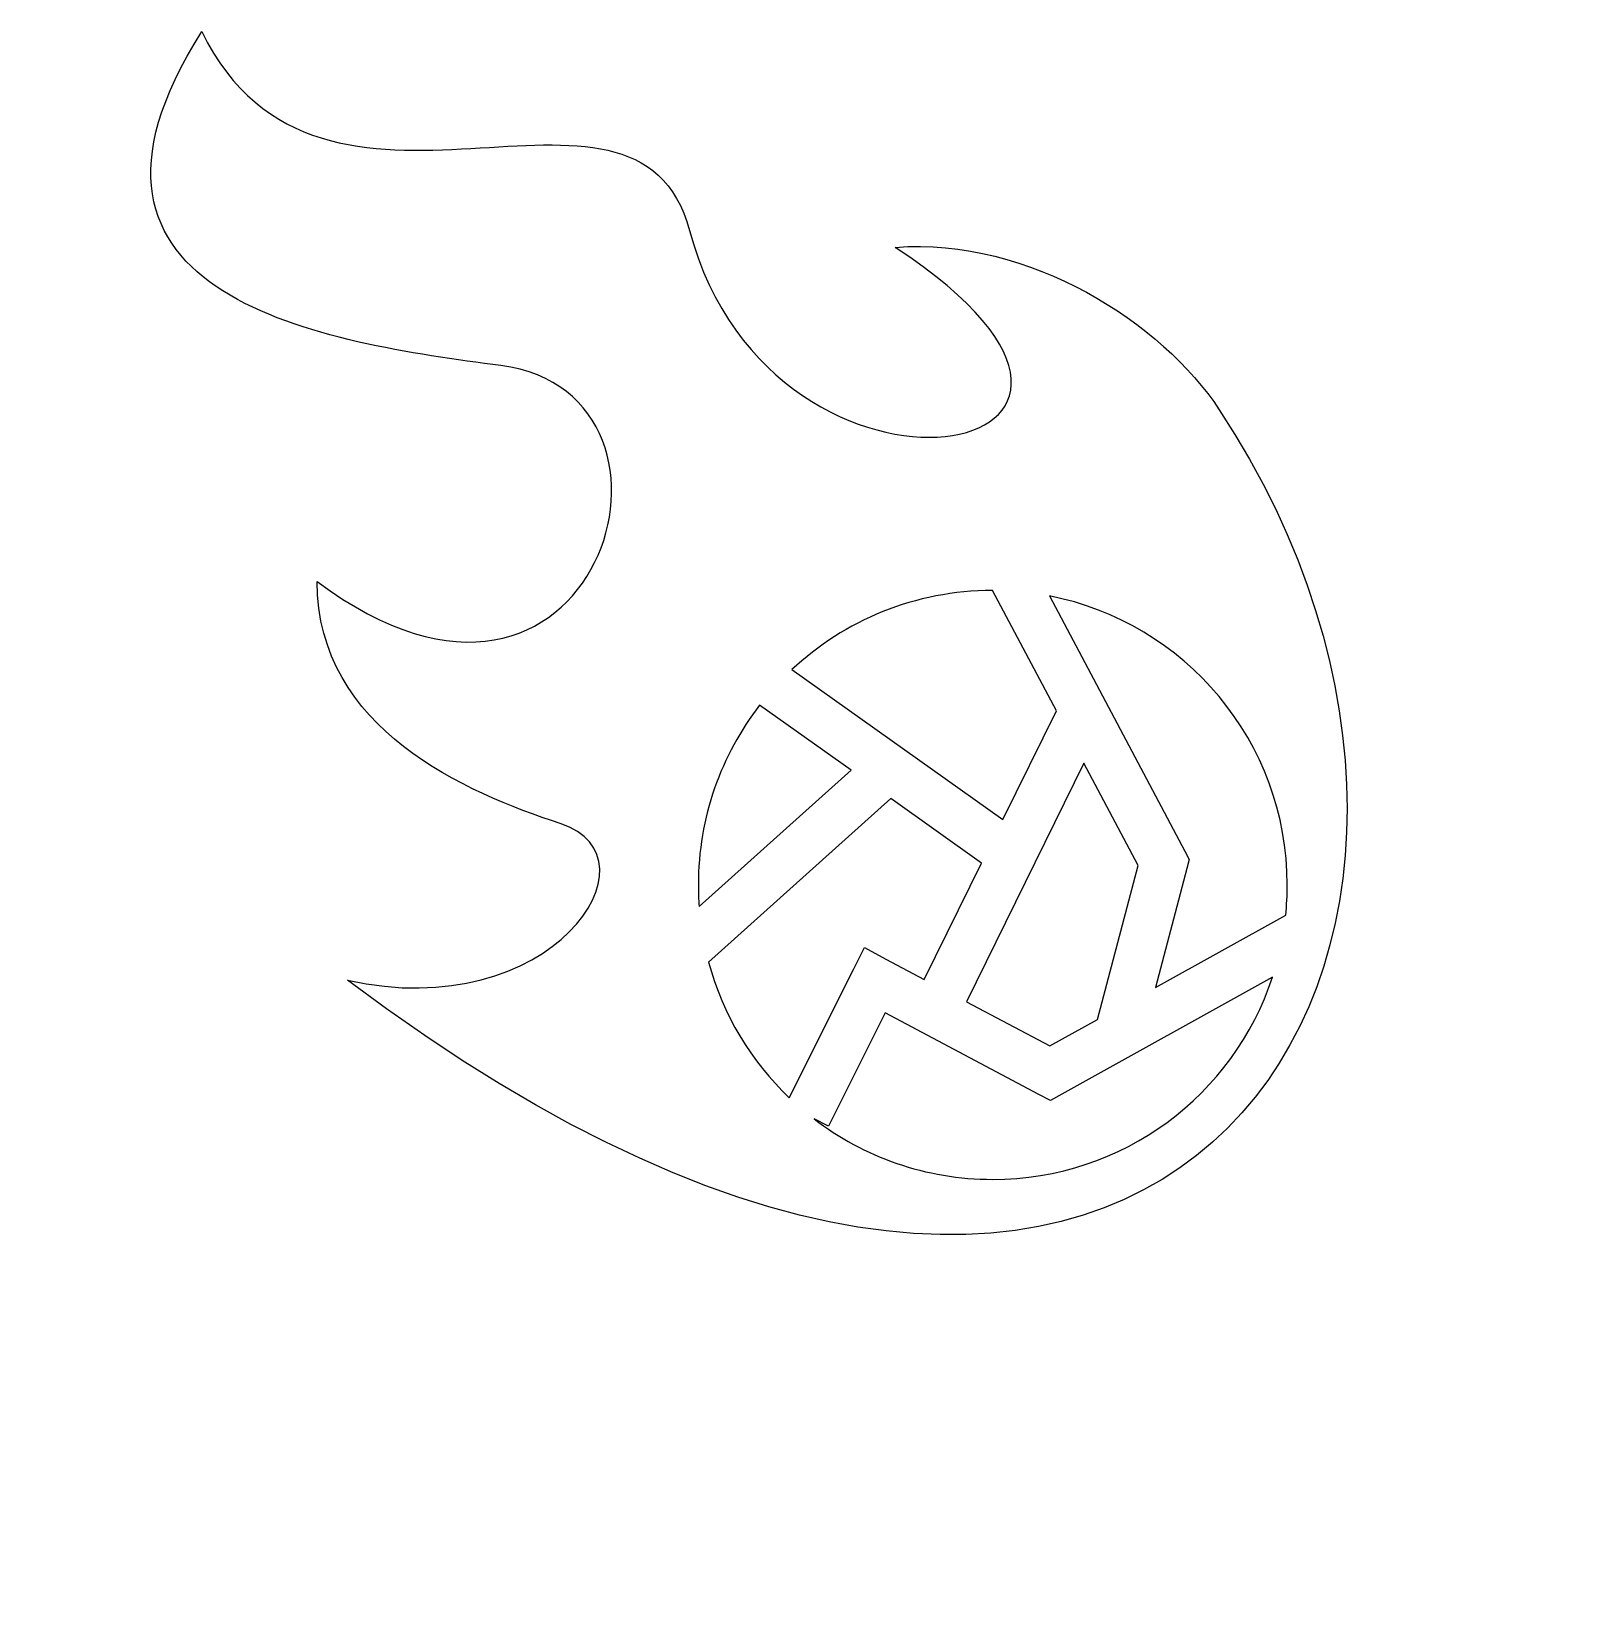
# Model space of a CAD drawing. Header units: centimetres. Extents: x -11.4 to 13.8, y -16.3 to 9.8.
import ezdxf

# ---------------------------------------------------------------- set-up
doc = ezdxf.new("R2010")
doc.units = ezdxf.units.CM
doc.header["$MEASUREMENT"] = 0
doc.layers.add('Layer 1', color=7, linetype='Continuous')

msp = doc.modelspace()

# ---------------------------------------------------------------- linework, layer by layer
at = {"layer": 'Layer 1'}
for points, knots in [([(-8.64443, 9.75531), (-11.44881, 5.32506), (-6.55079, 4.62085), (-3.71204, 4.24973), (-3.71204, 4.24973), (-0.15289, 3.78453), (-2.13791, -2.75859), (-6.74029, 0.69054), (-6.74029, 0.69054), (-6.73839, -1.7571), (-4.27776, -2.79114), (-2.73168, -3.2996), (-2.73168, -3.2996), (-1.00794, -3.86592), (-2.89023, -6.63825), (-6.24216, -5.88112), (-6.24216, -5.88112), (7.58577, -16.28801), (13.83937, -5.11008), (8.13311, 3.52234), (8.13311, 3.52234), (7.18939, 4.95002), (5.01584, 6.36741), (2.78958, 6.19874), (2.78958, 6.19874), (8.11624, 2.69543), (0.78521, 1.29722), (-0.60224, 6.47549), (-0.60224, 6.47549), (-1.47765, 9.74224), (-6.65727, 5.72532), (-8.64452, 9.75531), (-8.64452, 9.75531), (-8.64452, 9.75531), (-8.64443, 9.75531), (-8.64443, 9.75531)], [0, 0, 0, 0, 0.1, 0.1, 0.1, 0.1, 0.2, 0.2, 0.2, 0.2, 0.3, 0.3, 0.3, 0.3, 0.4, 0.4, 0.4, 0.4, 0.5, 0.5, 0.5, 0.5, 0.6, 0.6, 0.6, 0.6, 0.7, 0.7, 0.7, 0.7, 0.8, 0.8, 0.8, 0.8, 1, 1, 1, 1]), ([(4.3934, 0.54287), (4.3934, 0.54287), (5.44625, -1.44425), (5.44625, -1.44425), (5.44625, -1.44425), (5.44625, -1.44425), (4.56469, -3.23512), (4.56469, -3.23512), (4.56469, -3.23512), (4.56469, -3.23512), (1.08583, -0.76298), (1.08583, -0.76298), (1.08583, -0.76298), (1.95209, 0.04605), (3.11487, 0.54157), (4.3934, 0.54296), (4.3934, 0.54296), (4.3934, 0.54296), (4.3934, 0.54287), (4.3934, 0.54287)], [0, 0, 0, 0, 0.16666667, 0.16666667, 0.16666667, 0.16666667, 0.33333333, 0.33333333, 0.33333333, 0.33333333, 0.5, 0.5, 0.5, 0.5, 0.66666667, 0.66666667, 0.66666667, 0.66666667, 1, 1, 1, 1]), ([(5.33163, 0.452), (7.56611, 0.0167), (9.25325, -1.94989), (9.25325, -4.31172), (9.25325, -4.31172), (9.25325, -4.48018), (9.24494, -4.64708), (9.2282, -4.81116), (9.2282, -4.81116), (9.2282, -4.81116), (7.08025, -6.00241), (7.08025, -6.00241), (7.08025, -6.00241), (7.08025, -6.00241), (7.59681, -4.0416), (7.59681, -4.0416), (7.59681, -4.0416), (7.59681, -4.0416), (7.63636, -3.89275), (7.63636, -3.89275), (7.63636, -3.89275), (7.63636, -3.89275), (7.56383, -3.75697), (7.56383, -3.75697), (7.56383, -3.75697), (7.56383, -3.75697), (5.33158, 0.45194), (5.33158, 0.45194), (5.33158, 0.45194), (5.33158, 0.45194), (5.33163, 0.452), (5.33163, 0.452)], [0, 0, 0, 0, 0.11111111, 0.11111111, 0.11111111, 0.11111111, 0.22222222, 0.22222222, 0.22222222, 0.22222222, 0.33333333, 0.33333333, 0.33333333, 0.33333333, 0.44444444, 0.44444444, 0.44444444, 0.44444444, 0.55555556, 0.55555556, 0.55555556, 0.55555556, 0.66666667, 0.66666667, 0.66666667, 0.66666667, 0.77777778, 0.77777778, 0.77777778, 0.77777778, 1, 1, 1, 1]), ([(0.55345, -1.34938), (0.55345, -1.34938), (2.06095, -2.4207), (2.06095, -2.4207), (2.06095, -2.4207), (2.06095, -2.4207), (-0.44277, -4.66741), (-0.44277, -4.66741), (-0.44277, -4.66741), (-0.45129, -4.55006), (-0.45597, -4.43127), (-0.45597, -4.31168), (-0.45597, -4.31168), (-0.45597, -3.19608), (-0.07911, -2.16913), (0.55345, -1.34938)], [0, 0, 0, 0, 0.2, 0.2, 0.2, 0.2, 0.4, 0.4, 0.4, 0.4, 0.6, 0.6, 0.6, 0.6, 1, 1, 1, 1]), ([(5.9009, -2.30343), (5.9009, -2.30343), (6.79562, -3.99015), (6.79562, -3.99015), (6.79562, -3.99015), (6.79562, -3.99015), (6.1262, -6.53077), (6.1262, -6.53077), (6.1262, -6.53077), (6.1262, -6.53077), (5.33956, -6.96696), (5.33956, -6.96696), (5.33956, -6.96696), (5.33956, -6.96696), (3.96379, -6.23816), (3.96379, -6.23816), (3.96379, -6.23816), (3.96379, -6.23816), (5.9009, -2.30338), (5.9009, -2.30338), (5.9009, -2.30338), (5.9009, -2.30338), (5.9009, -2.30343), (5.9009, -2.30343)], [0, 0, 0, 0, 0.14285714, 0.14285714, 0.14285714, 0.14285714, 0.28571429, 0.28571429, 0.28571429, 0.28571429, 0.42857143, 0.42857143, 0.42857143, 0.42857143, 0.57142857, 0.57142857, 0.57142857, 0.57142857, 0.71428571, 0.71428571, 0.71428571, 0.71428571, 1, 1, 1, 1]), ([(2.71848, -2.88851), (2.71848, -2.88851), (4.21152, -3.95064), (4.21152, -3.95064), (4.21152, -3.95064), (4.21152, -3.95064), (3.2667, -5.86928), (3.2667, -5.86928), (3.2667, -5.86928), (3.2667, -5.86928), (2.63671, -5.53586), (2.63671, -5.53586), (2.63671, -5.53586), (2.63671, -5.53586), (2.28098, -5.3461), (2.28098, -5.3461), (2.28098, -5.3461), (2.28098, -5.3461), (2.1005, -5.70723), (2.1005, -5.70723), (2.1005, -5.70723), (2.1005, -5.70723), (1.0436, -7.8209), (1.0436, -7.8209), (1.0436, -7.8209), (0.41458, -7.21929), (-0.05289, -6.45086), (-0.28735, -5.586), (-0.28735, -5.586), (-0.28735, -5.586), (2.71847, -2.88852), (2.71847, -2.88852), (2.71847, -2.88852), (2.71847, -2.88852), (2.71848, -2.88851), (2.71848, -2.88851)], [0, 0, 0, 0, 0.1, 0.1, 0.1, 0.1, 0.2, 0.2, 0.2, 0.2, 0.3, 0.3, 0.3, 0.3, 0.4, 0.4, 0.4, 0.4, 0.5, 0.5, 0.5, 0.5, 0.6, 0.6, 0.6, 0.6, 0.7, 0.7, 0.7, 0.7, 0.8, 0.8, 0.8, 0.8, 1, 1, 1, 1]), ([(9.00944, -5.83369), (8.3711, -7.76962), (6.54839, -9.16622), (4.39863, -9.16622), (4.39863, -9.16622), (3.29016, -9.16622), (2.26936, -8.794), (1.45214, -8.16874), (1.45214, -8.16874), (1.45214, -8.16874), (1.69068, -8.28858), (1.69068, -8.28858), (1.69068, -8.28858), (1.69068, -8.28858), (2.62495, -6.42138), (2.62495, -6.42138), (2.62495, -6.42138), (2.62495, -6.42138), (5.15899, -7.76413), (5.15899, -7.76413), (5.15899, -7.76413), (5.15899, -7.76413), (5.34748, -7.86428), (5.34748, -7.86428), (5.34748, -7.86428), (5.34748, -7.86428), (5.53454, -7.76013), (5.53454, -7.76013), (5.53454, -7.76013), (5.53454, -7.76013), (9.00943, -5.83364), (9.00943, -5.83364), (9.00943, -5.83364), (9.00943, -5.83364), (9.00944, -5.83369), (9.00944, -5.83369)], [0, 0, 0, 0, 0.1, 0.1, 0.1, 0.1, 0.2, 0.2, 0.2, 0.2, 0.3, 0.3, 0.3, 0.3, 0.4, 0.4, 0.4, 0.4, 0.5, 0.5, 0.5, 0.5, 0.6, 0.6, 0.6, 0.6, 0.7, 0.7, 0.7, 0.7, 0.8, 0.8, 0.8, 0.8, 1, 1, 1, 1])]:
    msp.add_open_spline(points, degree=3, knots=knots, dxfattribs=at)

doc.saveas('drawing.dxf')
